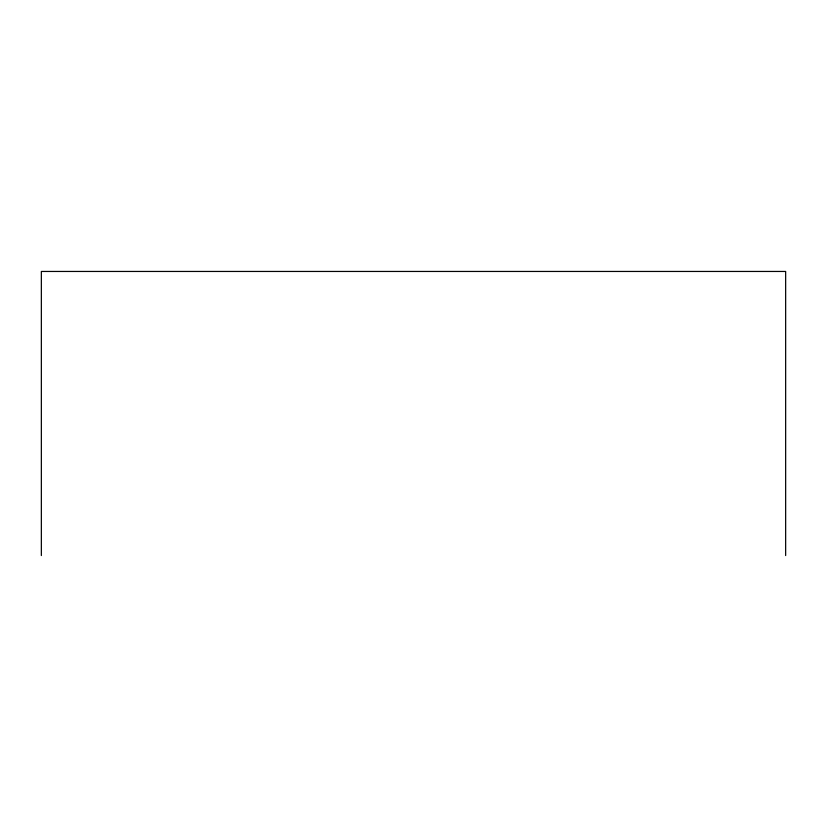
<?xml version="1.0" encoding="UTF-8"?>
<svg xmlns="http://www.w3.org/2000/svg" width="827" height="827" viewBox="0 0 827 827"><rect width="100%" height="100%" fill="white"/><g stroke="black" fill="none" stroke-linecap="round" stroke-linejoin="round"><path stroke-width="1.24" d="M785.65 555.548L785.65 271.452L41.35 271.452L41.35 555.548"/></g></svg>
